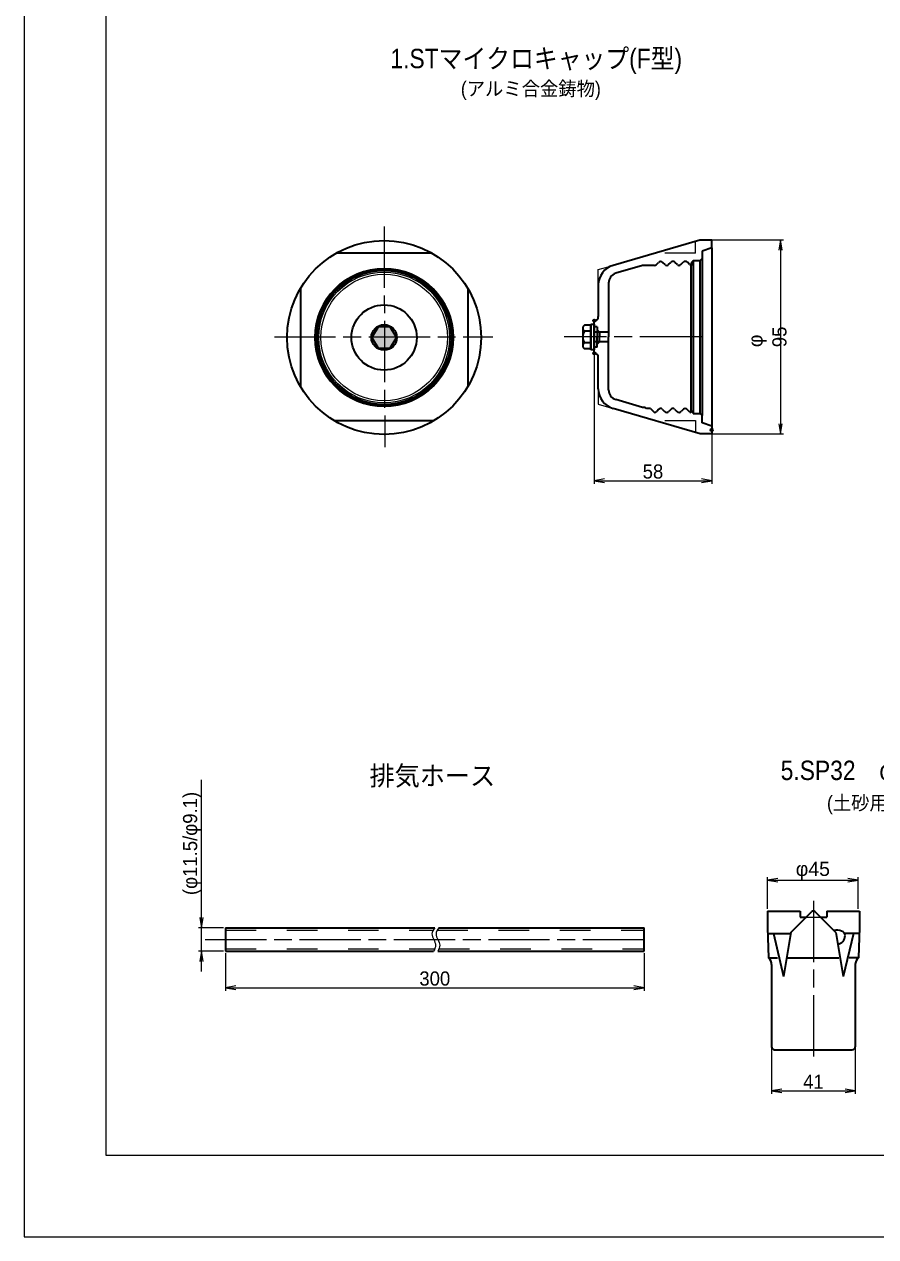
# Model space of a CAD drawing. Units: millimetres at full size, sheet at 1:2.5; some dimension numbers follow another scale. Extents: x 2216 to 3896, y 1132 to 2335.
# Drawn here: x 2216 to 2633, y 1147 to 1741 of the extents above; entities that cross this region are included whole.
import ezdxf
from ezdxf.enums import TextEntityAlignment as Align

# ---------------------------------------------------------------- set-up
doc = ezdxf.new("R2010")
doc.units = ezdxf.units.MM
doc.header["$LTSCALE"] = 2.5
doc.header["$PDMODE"] = 32
doc.header["$PDSIZE"] = 1.25
for name, pattern in [('CHAIN', [18.5, 12, -1.5, 3.5, -1.5]), ('CHAIN_DOUBLE_DASH', [23.5, 12, -1.5, 3.5, -1.5, 3.5, -1.5]), ('DASHED_SPACED', [12, 6, -6])]:
    doc.linetypes.add(name, pattern=pattern)
for name, color, linetype, lineweight in [('1外形線', 7, 'Continuous', 35), ('2細い実線', 3, 'Continuous', 20), ('3隠れ線', 2, 'DASHED_SPACED', 13), ('4中心線', 1, 'CHAIN', 15), ('5想像線', 6, 'CHAIN_DOUBLE_DASH', 13), ('6寸法線', 4, 'Continuous', 13), ('7 枠・タイトル', 7, 'Continuous', 13)]:
    doc.layers.add(name, color=color, linetype=linetype, lineweight=lineweight)
doc.styles.add('ＭＳ Ｐゴシック', font='')
doc.styles.get('ＭＳ Ｐゴシック').set_extended_font_data('MS PGothic')

# ---------------------------------------------------------------- blocks, each defined once
blk = doc.blocks.new('open_arrow')
at = {"color": 0, "linetype": 'Continuous', "lineweight": -2}
blk.add_lwpolyline([(7.5, 1.25), (0, 0), (7.5, -1.25)], dxfattribs=at)

msp = doc.modelspace()

# ---------------------------------------------------------------- hatches: boundary and pattern name
at = {"layer": '2細い実線'}
msp.add_hatch(color=254, dxfattribs=at).paths.add_polyline_path([(2398.048, 1587.259), (2395.336, 1582.563, -0.26795), (2394.903, 1582.313), (2392.372, 1582.313), (2389.481, 1582.313, -0.26795), (2389.048, 1582.563), (2386.336, 1587.259, -0.27234), (2386.34, 1587.766), (2386.34, 1587.766), (2389.048, 1592.455, -0.26795), (2389.481, 1592.705), (2392.341, 1592.705), (2394.903, 1592.705, -0.26795), (2395.336, 1592.455), (2398.044, 1587.766), (2398.043, 1587.766, -0.27234)])

# ---------------------------------------------------------------- linework, layer by layer
at = {"layer": '1外形線'}
for p, q in [((2546.849, 1635.266), (2504.308, 1622.853)), ((2552.635, 1635.266), (2546.849, 1635.266)), ((2552.635, 1631.441), (2552.635, 1635.266)), ((2415.732, 1628.766), (2368.652, 1628.766)), ((2552.635, 1631.441), (2548.035, 1629.766)), ((2548.035, 1629.766), (2548.035, 1626.266)), ((2552.635, 1631.441), (2552.642, 1544.09)), ((2518.799, 1622.766), (2505.711, 1618.94)), ((2524.635, 1622.766), (2518.799, 1622.766)), ((2525.452, 1623.18), (2526.572, 1624.315)), ((2529.828, 1623.189), (2528.717, 1624.315)), ((2531.461, 1623.189), (2532.581, 1624.324)), ((2535.837, 1623.198), (2534.726, 1624.325)), ((2537.47, 1623.198), (2538.591, 1624.334)), ((2541.847, 1623.207), (2540.735, 1624.334)), ((2543.635, 1625.016), (2542.635, 1624.016)), ((2542.635, 1624.016), (2542.635, 1622.785)), ((2542.635, 1551.516), (2542.635, 1622.785)), ((2543.635, 1625.266), (2547.035, 1625.266)), ((2543.635, 1625.016), (2543.635, 1625.266)), ((2543.635, 1625.016), (2543.635, 1550.516)), ((2548.035, 1626.266), (2547.035, 1625.266)), ((2547.047, 1550.266), (2547.035, 1625.266)), ((2548.035, 1626.266), (2548.041, 1549.261)), ((2351.356, 1563.247), (2351.356, 1611.771)), ((2433.356, 1563.807), (2433.356, 1611.212)), ((2497.114, 1613.209), (2497.114, 1597.766)), ((2502.114, 1614.141), (2502.114, 1587.766)), ((2389.048, 1592.455), (2386.336, 1587.759)), ((2386.336, 1587.759), (2389.048, 1592.455)), ((2394.903, 1592.705), (2389.481, 1592.705)), ((2398.048, 1587.759), (2395.336, 1592.455)), ((2489.514, 1592.096), (2489.514, 1583.436)), ((2493.514, 1593.54), (2490.314, 1593.54)), ((2493.514, 1581.516), (2493.514, 1594.016)), ((2493.514, 1594.016), (2495.114, 1594.016)), ((2493.514, 1593.54), (2493.514, 1581.993)), ((2495.114, 1579.766), (2495.114, 1595.766)), ((2495.114, 1594.016), (2495.114, 1581.516)), ((2496.514, 1592.766), (2495.114, 1592.766)), ((2496.514, 1592.766), (2496.514, 1587.766)), ((2386.336, 1587.259), (2389.048, 1582.563)), ((2395.336, 1582.563), (2398.048, 1587.259)), ((2493.514, 1590.653), (2490.314, 1590.653)), ((2502.114, 1590.153), (2495.114, 1590.153)), ((2497.627, 1590.153), (2496.514, 1591.267)), ((2496.514, 1582.766), (2496.514, 1587.766)), ((2497.627, 1590.153), (2497.627, 1587.767)), ((2497.627, 1585.38), (2497.627, 1587.766)), ((2502.114, 1561.895), (2502.114, 1587.766)), ((2389.481, 1582.313), (2394.903, 1582.313)), ((2493.514, 1584.88), (2490.314, 1584.88)), ((2493.514, 1581.993), (2490.314, 1581.993)), ((2495.114, 1581.516), (2493.514, 1581.516)), ((2502.114, 1585.38), (2495.114, 1585.38)), ((2496.514, 1582.766), (2495.114, 1582.766)), ((2497.627, 1585.38), (2496.514, 1584.266)), ((2497.114, 1562.323), (2497.114, 1577.766)), ((2518.799, 1553.27), (2505.711, 1557.096)), ((2546.926, 1540.244), (2504.308, 1552.725)), ((2520.058, 1553.27), (2518.799, 1553.27)), ((2520.635, 1552.766), (2520.058, 1553.27)), ((2522.635, 1552.766), (2520.635, 1552.766)), ((2522.671, 1552.766), (2524.635, 1550.776)), ((2526.819, 1552.353), (2525.708, 1551.227)), ((2528.452, 1552.353), (2529.572, 1551.218)), ((2532.828, 1552.344), (2531.717, 1551.218)), ((2534.461, 1552.344), (2535.581, 1551.208)), ((2538.837, 1552.335), (2537.726, 1551.208)), ((2540.47, 1552.335), (2541.591, 1551.199)), ((2542.635, 1551.516), (2542.635, 1550.748)), ((2543.635, 1550.516), (2542.635, 1551.516)), ((2543.635, 1550.266), (2543.635, 1550.516)), ((2543.635, 1550.266), (2547.035, 1550.266)), ((2548.035, 1549.266), (2547.035, 1550.266)), ((2548.041, 1549.273), (2547.041, 1550.273)), ((2416.611, 1546.767), (2367.773, 1546.767)), ((2552.635, 1544.092), (2548.035, 1545.766)), ((2548.041, 1545.773), (2548.041, 1549.273)), ((2552.642, 1544.099), (2548.041, 1545.773)), ((2552.642, 1540.273), (2546.855, 1540.273)), ((2552.614, 1540.244), (2546.926, 1540.244)), ((2552.642, 1544.099), (2552.642, 1540.273)), ((2579.963, 1306.585), (2579.963, 1298.585)), ((2579.963, 1306.585), (2595.963, 1306.585)), ((2591.463, 1295.999), (2601.756, 1306.292)), ((2595.963, 1306.585), (2595.963, 1303.585)), ((2595.963, 1303.585), (2599.049, 1303.585)), ((2613.463, 1295.999), (2603.17, 1306.292)), ((2605.878, 1303.585), (2608.963, 1303.585)), ((2608.963, 1306.585), (2608.963, 1303.585)), ((2608.963, 1306.585), (2624.963, 1306.585)), ((2624.963, 1306.585), (2624.963, 1298.585)), ((2314.521, 1298.41), (2314.521, 1286.91)), ((2314.521, 1298.41), (2417.021, 1298.41)), ((2419.021, 1298.41), (2519.521, 1298.41)), ((2519.521, 1286.91), (2519.521, 1298.41)), ((2579.963, 1298.585), (2580.465, 1283.585)), ((2580.064, 1295.585), (2591.413, 1295.585)), ((2582.906, 1295.585), (2587.847, 1274.584)), ((2591.463, 1295.999), (2587.847, 1274.584)), ((2613.463, 1295.999), (2617.08, 1274.518)), ((2622.021, 1295.585), (2617.08, 1274.518)), ((2624.863, 1295.585), (2617.682, 1295.585)), ((2624.963, 1298.585), (2624.462, 1283.585)), ((2314.521, 1286.91), (2416.443, 1286.91)), ((2418.443, 1286.91), (2519.521, 1286.91)), ((2580.465, 1283.585), (2584.936, 1283.585)), ((2589.947, 1283.585), (2614.98, 1283.585)), ((2624.462, 1283.585), (2619.99, 1283.585)), ((2624.463, 1283.585), (2624.13, 1283.585)), ((2581.963, 1280.37), (2581.963, 1240.085)), ((2622.963, 1280.556), (2622.963, 1240.085)), ((2583.463, 1238.585), (2621.463, 1238.585))]:
    msp.add_line(p, q, dxfattribs=at)
for radius in [47.5, 33, 16, 6.25]:
    msp.add_circle((2392.192, 1587.509), radius, dxfattribs=at)
for centre, radius, start, end in [((2507.114, 1613.255), 10, 106.29556, 180.00002), ((2524.635, 1623.757), 1, 270.00002, 324.72163), ((2527.645, 1623.266), 1.5, 44.3639, 135.63615), ((2530.645, 1623.766), 1, 215.27842, 324.72163), ((2533.654, 1623.276), 1.5, 44.3639, 135.63615), ((2536.654, 1623.776), 1, 215.27842, 324.72163), ((2539.663, 1623.285), 1.5, 44.3639, 135.63615), ((2542.663, 1623.785), 1, 215.27842, 268.422), ((2507.114, 1614.141), 5, 106.29556, 180.00002), ((2495.114, 1597.766), 2, 270.00002, 0.00002), ((2389.481, 1592.205), 0.5, 90, 150), ((2394.903, 1592.205), 0.5, 30, 90), ((2491.216, 1592.096), 1.702, 122.00463, 237.99542), ((2386.769, 1587.509), 0.5, 150, 210), ((2397.615, 1587.509), 0.5, 330, 30), ((2495.122, 1587.766), 5.608, 149.02091, 210.97913), ((2389.481, 1582.813), 0.5, 210, 270), ((2394.903, 1582.813), 0.5, 270, 330), ((2491.216, 1583.436), 1.702, 122.00463, 237.99542), ((2495.114, 1577.766), 2, 0.00002, 90.00002), ((2507.114, 1562.323), 10, 180.00002, 253.70448), ((2507.114, 1561.895), 5, 180.00002, 253.70448), ((2524.635, 1552.276), 1.5, 270.00002, 315.63615), ((2527.635, 1551.776), 1, 35.27842, 144.72163), ((2530.645, 1552.266), 1.5, 224.3639, 315.63615), ((2533.645, 1551.766), 1, 35.27842, 144.72163), ((2536.654, 1552.257), 1.5, 224.3639, 315.63615), ((2539.654, 1551.757), 1, 35.27842, 144.72163), ((2542.663, 1552.248), 1.5, 224.3639, 268.94808), ((2602.463, 1305.585), 1, 44.99969, 135), ((2577.964, 1280.463), 4, 358.41871, 51.30808), ((2626.962, 1280.463), 4, 128.69192, 181.58129), ((2583.463, 1240.085), 1.5, 180, 270), ((2621.463, 1240.085), 1.5, 270, 0)]:
    msp.add_arc(centre, radius, start, end, dxfattribs=at)
for major_axis, ratio, start_param, end_param in [((-3.985, 0), 0.650921, 3.1415927, 5.1052524), ((0, 4.298), 0.927188, 3.2334959, 4.712389)]:
    msp.add_ellipse((2614.002, 1294.59), major_axis=major_axis, ratio=ratio, start_param=start_param, end_param=end_param, dxfattribs=at)
for p in [(2495.114, 1595.766), (2495.114, 1579.766), (2552.614, 1542.244)]:
    msp.add_point(p, dxfattribs=at)
at = {"layer": '2細い実線', "color": 9}
for radius in [33.986, 33.557, 33.237, 32.687, 32.03, 30.973]:
    msp.add_circle((2392.192, 1587.509), radius, dxfattribs=at)
at = {"layer": '2細い実線'}
for points in [[(2417.021, 1298.41), (2416.338, 1297.4), (2415.655, 1296.39), (2415.614, 1295.35), (2415.543, 1293.546), (2417.401, 1291.653), (2417.418, 1289.796), (2417.427, 1288.827), (2416.935, 1287.868), (2416.443, 1286.91)], [(2419.021, 1298.41), (2418.338, 1297.4), (2417.655, 1296.39), (2417.614, 1295.35), (2417.543, 1293.546), (2419.401, 1291.653), (2419.418, 1289.796), (2419.427, 1288.827), (2418.935, 1287.868), (2418.443, 1286.91)]]:
    msp.add_open_spline(points, degree=3, knots=[0, 0, 0, 0, 1, 1, 1, 2, 2, 2, 3, 3, 3, 3], dxfattribs=at)
at = {"layer": '3隠れ線'}
for p, q in [((2544.635, 1628.743), (2544.635, 1634.619)), ((2544.635, 1628.743), (2524.493, 1628.743)), ((2544.635, 1546.766), (2524.654, 1546.766)), ((2544.635, 1546.766), (2544.635, 1540.913)), ((2544.641, 1546.796), (2544.642, 1540.919)), ((2599.049, 1303.585), (2605.878, 1303.585)), ((2314.521, 1297.21), (2416.25, 1297.21)), ((2418.25, 1297.21), (2519.521, 1297.21)), ((2314.521, 1288.11), (2417.022, 1288.11)), ((2419.022, 1288.11), (2519.521, 1288.11))]:
    msp.add_line(p, q, dxfattribs=at)
at = {"layer": '4中心線'}
for p, q in [((2392.192, 1641.863), (2392.519, 1533.818)), ((2338.463, 1587.766), (2445.371, 1587.766)), ((2547.447, 1587.766), (2480.303, 1587.766)), ((2602.463, 1311.603), (2602.463, 1233.706)), ((2304.521, 1292.66), (2522.295, 1292.66))]:
    msp.add_line(p, q, dxfattribs=at)
at = {"layer": '5想像線'}
for p, q in [((2497.114, 1620.75), (2504.308, 1622.853)), ((2497.114, 1613.209), (2497.114, 1620.75)), ((2497.114, 1562.323), (2497.114, 1554.828)), ((2497.114, 1554.828), (2504.308, 1552.725))]:
    msp.add_line(p, q, dxfattribs=at)
at = {"layer": '6寸法線'}
for p, q in [((2547.849, 1635.289), (2587.796, 1635.289)), ((2586.296, 1635.289), (2586.296, 1540.289)), ((2495.114, 1586.766), (2495.114, 1515.865)), ((2552.638, 1586.765), (2552.638, 1515.865)), ((2547.849, 1540.289), (2587.796, 1540.289)), ((2495.114, 1517.365), (2552.638, 1517.365)), ((2302.737, 1276.91), (2302.737, 1370.904)), ((2579.963, 1307.585), (2579.963, 1323.174)), ((2579.963, 1321.674), (2624.397, 1321.674)), ((2624.397, 1307.585), (2624.397, 1323.174)), ((2313.521, 1298.41), (2301.237, 1298.41)), ((2313.521, 1286.91), (2301.237, 1286.91)), ((2314.521, 1285.91), (2314.521, 1267.516)), ((2519.521, 1285.91), (2519.521, 1267.516)), ((2314.521, 1269.016), (2519.521, 1269.016)), ((2581.963, 1239.538), (2581.963, 1216.969)), ((2622.963, 1239.538), (2622.963, 1216.969)), ((2581.963, 1218.469), (2622.963, 1218.469))]:
    msp.add_line(p, q, dxfattribs=at)
at = {"layer": '7 枠・タイトル'}
for p, q in [((2215.943, 2335.023), (2215.943, 1147.023)), ((2255.943, 2295.023), (2255.943, 1187.023)), ((2255.943, 1187.023), (3855.943, 1187.023)), ((2215.943, 1147.023), (3895.943, 1147.023))]:
    msp.add_line(p, q, dxfattribs=at)

# ---------------------------------------------------------------- block references
at = {"layer": '6寸法線', "xscale": 0.667, "yscale": 0.667}
for p, rotation in [((2586.296, 1635.289), 270), ((2586.296, 1540.289), 90), ((2552.638, 1517.365), 180), ((2624.397, 1321.674), 180), ((2302.737, 1298.41), 90), ((2302.737, 1286.91), 270), ((2519.521, 1269.016), 180), ((2622.963, 1218.469), 180)]:
    msp.add_blockref('open_arrow', p, dxfattribs=dict(at, rotation=rotation))
for p in [(2495.114, 1517.365), (2579.963, 1321.674), (2314.521, 1269.016), (2581.963, 1218.469)]:
    msp.add_blockref('open_arrow', p, dxfattribs=at)

# ---------------------------------------------------------------- texts
at = {"layer": '6寸法線', "style": 'ＭＳ Ｐゴシック'}
msp.add_text('95', height=6.928, rotation=90, dxfattribs=at).set_placement((2591.347, 1582.767), align=Align.BOTTOM_LEFT)
at = {"layer": '6寸法線', "style": 'ＭＳ Ｐゴシック', "width": 1.05}
msp.add_text('φ', height=6.928, rotation=90, dxfattribs=at).set_placement((2579.587, 1582.767), align=Align.BOTTOM_LEFT)
at = {"layer": '6寸法線', "style": 'ＭＳ Ｐゴシック'}
for s, p in [('58', (2523.876, 1521.865)), ('300', (2417.021, 1273.516)), ('41', (2602.463, 1222.969))]:
    msp.add_text(s, height=6.928, dxfattribs=at).set_placement(p, align=Align.MIDDLE_CENTER)
msp.add_text('(φ11.5/φ9.1)', height=6.928, rotation=90, dxfattribs=at).set_placement((2297.163, 1339.657), align=Align.MIDDLE_CENTER)
at = {"layer": '6寸法線', "style": 'ＭＳ Ｐゴシック', "width": 1.05}
msp.add_text('φ45', height=6.928, dxfattribs=at).set_placement((2602.18, 1327.227), align=Align.MIDDLE_CENTER)
at = {"layer": '7 枠・タイトル', "style": 'ＭＳ Ｐゴシック'}
for s, width, p in [('1.STマイクロキャップ(F型)', 0.9, (2538.147, 1724.169)), ('排気ホース', 0.95, (2446.601, 1372.855))]:
    msp.add_text(s, height=9.501, dxfattribs=dict(at, width=width)).set_placement(p, align=Align.MIDDLE_RIGHT)
for s, height, width, p in [('(アルミ合金鋳物)', 6.928, 0.95, (2464.063, 1709.414)), ('5.SP32\u3000φ45鉄ビット', 9.501, 0.9, (2643.774, 1375.487)), ('(土砂用)\u3000※選択', 6.928, 0.95, (2643.391, 1359.554))]:
    msp.add_text(s, height=height, dxfattribs=dict(at, width=width)).set_placement(p, align=Align.MIDDLE_CENTER)

doc.saveas('drawing.dxf')
